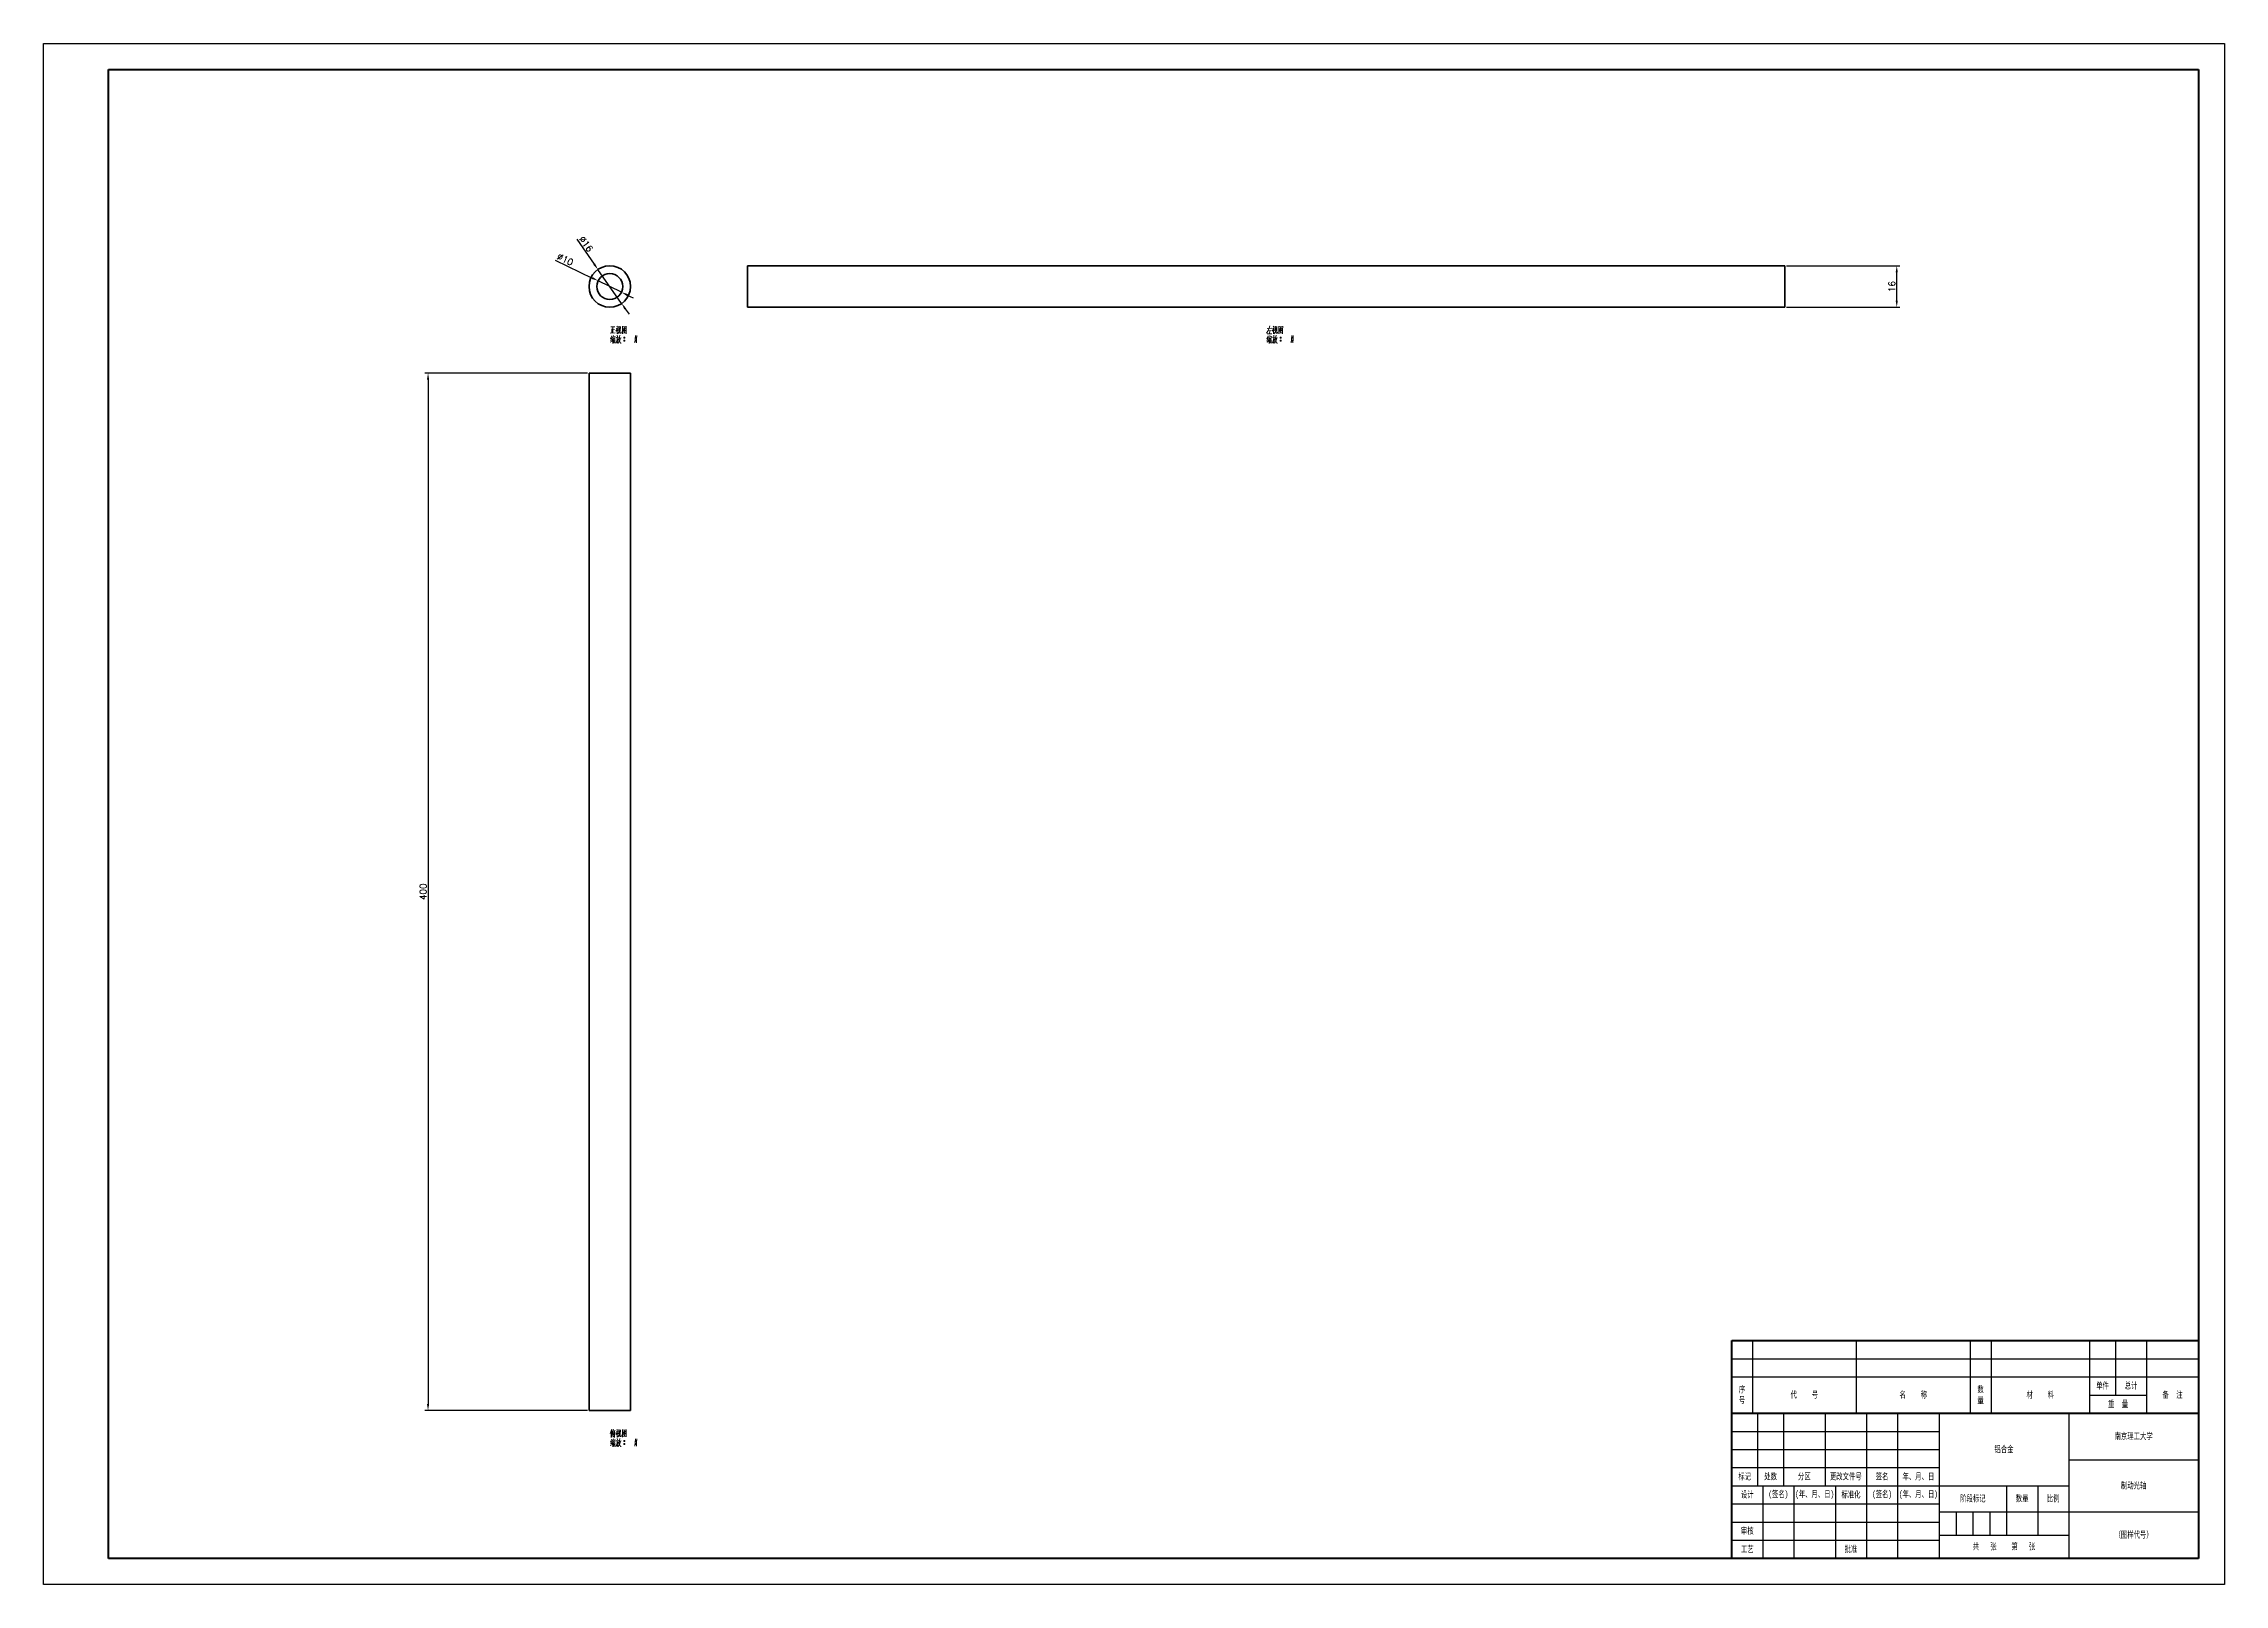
# Model space of a CAD drawing. Header units: millimetres. Extents: x 1577 to 2418, y 546 to 1140.
import ezdxf

# ---------------------------------------------------------------- set-up
doc = ezdxf.new("R2010")
doc.units = ezdxf.units.MM
doc.header["$LTSCALE"] = 0.3
for name, color, linetype, lineweight in [('尺寸线', 3, 'Continuous', 25), ('粗实线', 7, 'Continuous', 50), ('细实线', 7, 'Continuous', 25), ('细文本', 7, 'Continuous', 25)]:
    doc.layers.add(name, color=color, linetype=linetype, lineweight=lineweight)
doc.styles.add('NUT Standard', font='simfang.ttf', dxfattribs={"width": 0.7, "height": 2.5})
doc.styles.get("Standard").update_dxf_attribs({"font": 'txt', "bigfont": 'gbcbig.shx'})
doc.dimstyles.new('ISO-25', dxfattribs={"dimtxt": 2.5, "dimasz": 2.5, "dimexe": 1.25, "dimexo": 0.625, "dimtad": 1, "dimtxsty": 'Standard', "dimcen": 2.5, "dimadec": 0, "dimazin": 0, "dimtfac": 1, "dimtmove": 0, "dimatfit": 3, "dimfxl": 1, "dimarcsym": 0})

# ---------------------------------------------------------------- blocks, each defined once
blk = doc.blocks.new('*D9')
at = {"layer": 'Defpoints', "color": 0, "transparency": 16777216}
for p in [(1787.56, 1013.3), (1725.47, 613.3), (1787.56, 613.3)]:
    blk.add_point(p, dxfattribs=at)
at = {"layer": '尺寸线', "color": 0, "lineweight": -2, "transparency": 16777216}
for p, q in [((1786.93, 1013.3), (1724.22, 1013.3)), ((1725.47, 1010.8), (1725.47, 615.8)), ((1786.93, 613.3), (1724.22, 613.3))]:
    blk.add_line(p, q, dxfattribs=at)
at = {"layer": '尺寸线', "color": 0, "transparency": 16777216}
for points in [[(1725.05, 1010.8), (1725.89, 1010.8), (1725.47, 1013.3)], [(1725.05, 615.8), (1725.89, 615.8), (1725.47, 613.3)]]:
    blk.add_solid(points, dxfattribs=at)
at = {"layer": '尺寸线', "color": 0, "transparency": 16777216, "insert": (1723.59, 813.3), "char_height": 2.5, "attachment_point": 5, "rotation": 90}
blk.add_mtext('400', dxfattribs=at)
blk = doc.blocks.new('*D10')
at = {"layer": 'Defpoints', "color": 0, "transparency": 16777216}
for p in [(2248.68, 1054.66), (2291.87, 1054.66), (2248.68, 1038.66)]:
    blk.add_point(p, dxfattribs=at)
at = {"layer": '尺寸线', "color": 0, "lineweight": -2, "transparency": 16777216}
for p, q in [((2249.31, 1054.66), (2293.12, 1054.66)), ((2291.87, 1041.16), (2291.87, 1052.16)), ((2249.31, 1038.66), (2293.12, 1038.66))]:
    blk.add_line(p, q, dxfattribs=at)
at = {"layer": '尺寸线', "color": 0, "transparency": 16777216}
for points in [[(2291.46, 1052.16), (2292.29, 1052.16), (2291.87, 1054.66)], [(2291.46, 1041.16), (2292.29, 1041.16), (2291.87, 1038.66)]]:
    blk.add_solid(points, dxfattribs=at)
at = {"layer": '尺寸线', "color": 0, "transparency": 16777216, "insert": (2290, 1046.66), "char_height": 2.5, "attachment_point": 5, "rotation": 90}
blk.add_mtext('16', dxfattribs=at)
blk = doc.blocks.new('*D11')
at = {"layer": 'Defpoints', "color": 0, "transparency": 16777216}
for p in [(1791.06, 1048.85), (1800.05, 1044.47)]:
    blk.add_point(p, dxfattribs=at)
at = {"layer": '尺寸线', "color": 0, "lineweight": -2, "transparency": 16777216}
for p, q in [((1774.56, 1056.88), (1788.81, 1049.94)), ((1800.05, 1044.47), (1791.06, 1048.85)), ((1802.3, 1043.38), (1804.55, 1042.28))]:
    blk.add_line(p, q, dxfattribs=at)
at = {"layer": '尺寸线', "color": 0, "transparency": 16777216}
for points in [[(1789, 1050.32), (1788.63, 1049.57), (1791.06, 1048.85)], [(1802.48, 1043.75), (1802.12, 1043), (1800.05, 1044.47)]]:
    blk.add_solid(points, dxfattribs=at)
at = {"layer": '尺寸线', "color": 0, "transparency": 16777216, "insert": (1778.38, 1057.11), "char_height": 2.5, "attachment_point": 5, "rotation": 334.04201}
blk.add_mtext('∅10', dxfattribs=at)
blk = doc.blocks.new('*D12')
at = {"layer": 'Defpoints', "color": 0, "transparency": 16777216}
for p in [(1790.99, 1053.23), (1800.13, 1040.09)]:
    blk.add_point(p, dxfattribs=at)
at = {"layer": '尺寸线', "color": 0, "lineweight": -2, "transparency": 16777216}
for p, q in [((1782.86, 1064.9), (1789.56, 1055.28)), ((1800.13, 1040.09), (1790.99, 1053.23)), ((1801.55, 1038.04), (1802.98, 1035.99))]:
    blk.add_line(p, q, dxfattribs=at)
at = {"layer": '尺寸线', "color": 0, "transparency": 16777216}
for points in [[(1789.9, 1055.52), (1789.22, 1055.04), (1790.99, 1053.23)], [(1801.9, 1038.28), (1801.21, 1037.8), (1800.13, 1040.09)]]:
    blk.add_solid(points, dxfattribs=at)
at = {"layer": '尺寸线', "color": 0, "transparency": 16777216, "insert": (1786.43, 1063.07), "char_height": 2.5, "attachment_point": 5, "rotation": 304.83014}
blk.add_mtext('∅16', dxfattribs=at)

msp = doc.modelspace()

# ---------------------------------------------------------------- linework, layer by layer
at = {"color": 7, "lineweight": 35}
for p, q in [((1848.683, 1046.661), (1848.683, 1054.661)), ((1848.683, 1054.661), (2248.683, 1054.661)), ((2248.683, 1046.661), (2248.683, 1054.661)), ((1848.683, 1038.661), (1848.683, 1046.661)), ((2248.683, 1038.661), (2248.683, 1046.661)), ((1848.683, 1038.661), (2248.683, 1038.661)), ((1787.558, 1013.302), (1787.558, 613.302)), ((1787.558, 1013.302), (1803.558, 1013.302)), ((1803.558, 1013.302), (1803.558, 613.302)), ((1787.558, 613.302), (1803.558, 613.302))]:
    msp.add_line(p, q, dxfattribs=at)
msp.add_line((2408.22, 640.299), (2408.22, 556.299))
at = {"color": 7, "lineweight": 13}
for points in [[(1795.733, 1028.686), (1797.693, 1028.791)], [(1796.223, 1026.621), (1795.803, 1026.481)], [(1796.293, 1027.636), (1795.838, 1026.551)], [(1795.873, 1025.851), (1796.398, 1026.026)], [(1796.363, 1026.866), (1795.908, 1025.851)], [(1796.013, 1031.101), (1797.518, 1031.171)], [(1796.293, 1030.296), (1796.293, 1028.721)], [(1796.678, 1026.341), (1796.363, 1025.851)], [(1796.608, 1027.321), (1796.503, 1026.761)], [(1796.608, 1027.181), (1797.658, 1027.321)], [(1796.853, 1026.901), (1796.678, 1026.341)], [(1796.713, 1026.411), (1796.713, 1024.696)], [(1796.783, 1031.101), (1796.783, 1029.946), (1796.783, 1028.756)], [(1796.783, 1029.981), (1797.413, 1030.051)], [(1796.923, 1026.621), (1797.623, 1026.726)], [(1796.993, 1027.811), (1797.168, 1027.426)], [(1796.993, 1026.201), (1797.028, 1024.801)], [(1796.993, 1026.096), (1797.518, 1026.166)], [(1797.238, 1026.656), (1797.168, 1026.096)], [(1797.553, 1026.271), (1797.483, 1024.871)], [(1797.693, 1027.426), (1797.553, 1026.971)], [(1798.603, 1030.716), (1798.428, 1030.226), (1797.938, 1029.491)], [(1798.463, 1027.041), (1798.358, 1026.131), (1798.253, 1025.711), (1797.938, 1024.836)], [(1797.973, 1030.506), (1798.533, 1030.576)], [(1797.973, 1026.971), (1799.023, 1027.111)], [(1798.253, 1031.381), (1798.533, 1030.961)], [(1798.778, 1026.551), (1798.673, 1025.711), (1798.533, 1024.871), (1798.323, 1025.151)], [(1798.393, 1026.376), (1798.778, 1026.446)], [(1798.428, 1030.226), (1798.428, 1028.441)], [(1798.428, 1030.051), (1798.743, 1029.736)], [(1798.463, 1027.881), (1798.568, 1027.321)], [(1798.533, 1028.441), (1798.813, 1028.721)], [(1798.813, 1028.721), (1799.058, 1029.071)], [(1799.163, 1026.551), (1798.988, 1025.991)], [(1799.023, 1031.346), (1799.023, 1029.666)], [(1799.688, 1031.171), (1799.023, 1031.101)], [(1799.233, 1029.701), (1799.058, 1029.071)], [(1799.093, 1026.306), (1799.653, 1024.871)], [(1799.303, 1027.181), (1799.163, 1026.551)], [(1799.338, 1030.751), (1799.233, 1029.701)], [(1799.233, 1026.796), (1799.933, 1026.936)], [(1799.373, 1027.916), (1799.303, 1027.181)], [(1799.373, 1028.721), (1799.373, 1029.806)], [(1799.513, 1028.616), (1799.373, 1028.721)], [(1799.653, 1026.866), (1799.443, 1025.921)], [(1799.933, 1028.616), (1799.513, 1028.616)], [(1799.618, 1029.596), (1799.688, 1031.276)], [(1799.933, 1029.246), (1799.933, 1028.616)], [(1800.458, 1031.381), (1800.458, 1029.911), (1800.458, 1028.406)], [(1800.458, 1031.346), (1800.458, 1029.946), (1800.458, 1028.546)], [(1801.928, 1031.206), (1800.458, 1031.066)], [(1800.458, 1028.651), (1801.823, 1028.756)], [(1800.528, 1029.456), (1801.018, 1029.876)], [(1801.228, 1030.926), (1800.668, 1030.121)], [(1800.983, 1030.366), (1801.683, 1029.631)], [(1800.983, 1029.281), (1801.333, 1028.896)], [(1800.983, 1027.006), (1801.368, 1027.006)], [(1801.018, 1030.576), (1801.473, 1030.646)], [(1801.018, 1029.876), (1801.228, 1030.156)], [(1801.018, 1027.111), (1801.333, 1027.111)], [(1801.018, 1026.866), (1801.333, 1026.866)], [(1801.088, 1029.666), (1801.333, 1029.386)], [(1801.228, 1030.156), (1801.578, 1030.786)], [(1801.683, 1029.631), (1801.858, 1029.666)], [(1801.893, 1028.476), (1801.893, 1028.581), (1801.823, 1028.756)], [(1801.893, 1028.581), (1801.893, 1029.946), (1801.928, 1031.346)], [(1805.428, 1027.741), (1805.323, 1026.341), (1805.218, 1024.941)], [(1805.428, 1027.006), (1805.813, 1027.006)], [(1805.463, 1027.111), (1805.778, 1027.111)], [(1805.463, 1026.866), (1805.778, 1026.866)], [(1806.023, 1027.741), (1805.918, 1026.341), (1805.813, 1024.941)], [(2049.383, 1029.491), (2048.823, 1028.616)], [(2049.348, 1026.621), (2048.928, 1026.481)], [(2049.418, 1027.636), (2048.963, 1026.551)], [(2048.998, 1025.851), (2049.523, 1026.026)], [(2049.033, 1030.471), (2050.853, 1030.611)], [(2049.488, 1026.866), (2049.033, 1025.851)], [(2049.138, 1028.371), (2050.853, 1028.476)], [(2049.838, 1030.541), (2049.383, 1029.491)], [(2049.803, 1026.341), (2049.488, 1025.851)], [(2049.523, 1029.561), (2050.608, 1029.666)], [(2049.733, 1027.321), (2049.628, 1026.761)], [(2049.733, 1027.181), (2050.783, 1027.321)], [(2049.978, 1026.901), (2049.803, 1026.341)], [(2050.048, 1031.486), (2049.838, 1030.541)], [(2049.838, 1026.411), (2049.838, 1024.696)], [(2050.048, 1029.596), (2050.013, 1028.406)], [(2050.048, 1026.621), (2050.748, 1026.726)], [(2050.118, 1027.811), (2050.293, 1027.426)], [(2050.118, 1026.201), (2050.153, 1024.801)], [(2050.118, 1026.096), (2050.643, 1026.166)], [(2050.363, 1026.656), (2050.293, 1026.096)], [(2050.678, 1026.271), (2050.608, 1024.871)], [(2050.818, 1027.426), (2050.678, 1026.971)], [(2051.728, 1030.716), (2051.553, 1030.226), (2051.063, 1029.491)], [(2051.588, 1027.041), (2051.483, 1026.131), (2051.378, 1025.711), (2051.063, 1024.836)], [(2051.098, 1030.506), (2051.658, 1030.576)], [(2051.098, 1026.971), (2052.148, 1027.111)], [(2051.378, 1031.381), (2051.658, 1030.961)], [(2051.903, 1026.551), (2051.798, 1025.711), (2051.658, 1024.871), (2051.448, 1025.151)], [(2051.518, 1026.376), (2051.903, 1026.446)], [(2051.553, 1030.226), (2051.553, 1028.441)], [(2051.553, 1030.051), (2051.868, 1029.736)], [(2051.588, 1027.881), (2051.693, 1027.321)], [(2051.658, 1028.441), (2051.938, 1028.721)], [(2051.938, 1028.721), (2052.183, 1029.071)], [(2052.288, 1026.551), (2052.113, 1025.991)], [(2052.148, 1031.346), (2052.148, 1029.666)], [(2052.813, 1031.171), (2052.148, 1031.101)], [(2052.358, 1029.701), (2052.183, 1029.071)], [(2052.218, 1026.306), (2052.778, 1024.871)], [(2052.428, 1027.181), (2052.288, 1026.551)], [(2052.463, 1030.751), (2052.358, 1029.701)], [(2052.358, 1026.796), (2053.058, 1026.936)], [(2052.498, 1027.916), (2052.428, 1027.181)], [(2052.498, 1028.721), (2052.498, 1029.806)], [(2052.638, 1028.616), (2052.498, 1028.721)], [(2052.778, 1026.866), (2052.568, 1025.921)], [(2053.058, 1028.616), (2052.638, 1028.616)], [(2052.743, 1029.596), (2052.813, 1031.276)], [(2053.058, 1029.246), (2053.058, 1028.616)], [(2053.583, 1031.381), (2053.583, 1029.911), (2053.583, 1028.406)], [(2053.583, 1031.346), (2053.583, 1029.946), (2053.583, 1028.546)], [(2055.053, 1031.206), (2053.583, 1031.066)], [(2053.583, 1028.651), (2054.948, 1028.756)], [(2053.653, 1029.456), (2054.143, 1029.876)], [(2054.353, 1030.926), (2053.793, 1030.121)], [(2054.108, 1030.366), (2054.808, 1029.631)], [(2054.108, 1029.281), (2054.458, 1028.896)], [(2054.108, 1027.006), (2054.493, 1027.006)], [(2054.143, 1030.576), (2054.598, 1030.646)], [(2054.143, 1029.876), (2054.353, 1030.156)], [(2054.143, 1027.111), (2054.458, 1027.111)], [(2054.143, 1026.866), (2054.458, 1026.866)], [(2054.213, 1029.666), (2054.458, 1029.386)], [(2054.353, 1030.156), (2054.703, 1030.786)], [(2054.808, 1029.631), (2054.983, 1029.666)], [(2055.018, 1028.476), (2055.018, 1028.581), (2054.948, 1028.756)], [(2055.018, 1028.581), (2055.018, 1029.946), (2055.053, 1031.346)], [(2058.553, 1027.741), (2058.448, 1026.341), (2058.343, 1024.941)], [(2058.553, 1027.006), (2058.938, 1027.006)], [(2058.588, 1027.111), (2058.903, 1027.111)], [(2058.588, 1026.866), (2058.903, 1026.866)], [(2059.148, 1027.741), (2059.043, 1026.341), (2058.938, 1024.941)], [(1795.768, 1025.186), (1796.468, 1025.571)], [(1797.028, 1025.536), (1797.413, 1025.606)], [(1797.483, 1025.046), (1797.063, 1024.976)], [(1799.163, 1025.291), (1798.778, 1024.766)], [(1799.443, 1025.921), (1799.163, 1025.291)], [(1799.653, 1024.871), (1799.968, 1024.871)], [(1800.983, 1025.746), (1801.368, 1025.746)], [(1801.018, 1025.851), (1801.333, 1025.851)], [(1801.018, 1025.606), (1801.333, 1025.606)], [(1805.428, 1025.746), (1805.813, 1025.746)], [(1805.463, 1025.851), (1805.778, 1025.851)], [(1805.463, 1025.606), (1805.778, 1025.606)], [(2048.893, 1025.186), (2049.593, 1025.571)], [(2050.153, 1025.536), (2050.538, 1025.606)], [(2050.608, 1025.046), (2050.188, 1024.976)], [(2052.288, 1025.291), (2051.903, 1024.766)], [(2052.568, 1025.921), (2052.288, 1025.291)], [(2052.778, 1024.871), (2053.093, 1024.871)], [(2054.108, 1025.746), (2054.493, 1025.746)], [(2054.143, 1025.851), (2054.458, 1025.851)], [(2054.143, 1025.606), (2054.458, 1025.606)], [(2058.553, 1025.746), (2058.938, 1025.746)], [(2058.588, 1025.851), (2058.903, 1025.851)], [(2058.588, 1025.606), (2058.903, 1025.606)], [(1796.363, 606.127), (1795.663, 604.517)], [(1796.538, 605.637), (1796.503, 604.342)], [(1796.538, 605.392), (1797.658, 605.567)], [(1796.923, 606.092), (1797.133, 605.602)], [(1798.253, 606.022), (1798.533, 605.602)], [(1799.023, 605.987), (1799.023, 604.307)], [(1799.688, 605.812), (1799.023, 605.742)], [(1799.618, 604.237), (1799.688, 605.917)], [(1800.458, 606.022), (1800.458, 604.552), (1800.458, 603.047)], [(1800.458, 605.987), (1800.458, 604.587), (1800.458, 603.187)], [(1801.928, 605.847), (1800.458, 605.707)], [(1801.228, 605.567), (1800.668, 604.762)], [(1801.893, 603.222), (1801.893, 604.587), (1801.928, 605.987)], [(1795.768, 599.827), (1796.468, 600.212)], [(1796.223, 601.262), (1795.803, 601.122)], [(1796.293, 602.277), (1795.838, 601.192)], [(1795.873, 600.492), (1796.398, 600.667)], [(1796.363, 601.507), (1795.908, 600.492)], [(1796.118, 605.462), (1796.118, 604.237), (1796.118, 602.977)], [(1796.398, 603.712), (1796.223, 603.082)], [(1796.678, 600.982), (1796.363, 600.492)], [(1796.503, 604.342), (1796.398, 603.712)], [(1796.608, 601.962), (1796.503, 601.402)], [(1796.818, 604.762), (1796.573, 604.307)], [(1796.608, 601.822), (1797.658, 601.962)], [(1796.853, 601.542), (1796.678, 600.982)], [(1796.713, 601.052), (1796.713, 599.337)], [(1796.923, 605.287), (1796.818, 604.762)], [(1796.818, 604.762), (1796.818, 603.012)], [(1796.923, 604.587), (1797.728, 604.727)], [(1796.923, 601.262), (1797.623, 601.367)], [(1796.993, 604.342), (1797.133, 603.922)], [(1796.993, 602.452), (1797.168, 602.067)], [(1796.993, 600.842), (1797.028, 599.442)], [(1796.993, 600.737), (1797.518, 600.807)], [(1797.028, 600.177), (1797.413, 600.247)], [(1797.483, 599.687), (1797.063, 599.617)], [(1797.378, 602.977), (1797.098, 603.432)], [(1797.238, 601.297), (1797.168, 600.737)], [(1797.378, 605.392), (1797.378, 604.202), (1797.378, 602.977)], [(1797.553, 600.912), (1797.483, 599.512)], [(1797.693, 602.067), (1797.553, 601.612)], [(1798.603, 605.357), (1798.428, 604.867), (1797.938, 604.132)], [(1798.463, 601.682), (1798.358, 600.772), (1798.253, 600.352), (1797.938, 599.477)], [(1797.973, 605.147), (1798.533, 605.217)], [(1797.973, 601.612), (1799.023, 601.752)], [(1798.778, 601.192), (1798.673, 600.352), (1798.533, 599.512), (1798.323, 599.792)], [(1798.393, 601.017), (1798.778, 601.087)], [(1798.428, 604.867), (1798.428, 603.082)], [(1798.428, 604.692), (1798.743, 604.377)], [(1798.463, 602.522), (1798.568, 601.962)], [(1798.533, 603.082), (1798.813, 603.362)], [(1799.163, 599.932), (1798.778, 599.407)], [(1798.813, 603.362), (1799.058, 603.712)], [(1799.163, 601.192), (1798.988, 600.632)], [(1799.233, 604.342), (1799.058, 603.712)], [(1799.093, 600.947), (1799.653, 599.512)], [(1799.303, 601.822), (1799.163, 601.192)], [(1799.443, 600.562), (1799.163, 599.932)], [(1799.338, 605.392), (1799.233, 604.342)], [(1799.233, 601.437), (1799.933, 601.577)], [(1799.373, 602.557), (1799.303, 601.822)], [(1799.373, 603.362), (1799.373, 604.447)], [(1799.513, 603.257), (1799.373, 603.362)], [(1799.653, 601.507), (1799.443, 600.562)], [(1799.933, 603.257), (1799.513, 603.257)], [(1799.653, 599.512), (1799.968, 599.512)], [(1799.933, 603.887), (1799.933, 603.257)], [(1800.458, 603.292), (1801.823, 603.397)], [(1800.528, 604.097), (1801.018, 604.517)], [(1800.983, 605.007), (1801.683, 604.272)], [(1800.983, 603.922), (1801.333, 603.537)], [(1800.983, 601.647), (1801.368, 601.647)], [(1800.983, 600.387), (1801.368, 600.387)], [(1801.018, 605.217), (1801.473, 605.287)], [(1801.018, 604.517), (1801.228, 604.797)], [(1801.018, 601.752), (1801.333, 601.752)], [(1801.018, 601.507), (1801.333, 601.507)], [(1801.018, 600.492), (1801.333, 600.492)], [(1801.018, 600.247), (1801.333, 600.247)], [(1801.088, 604.307), (1801.333, 604.027)], [(1801.228, 604.797), (1801.578, 605.427)], [(1801.683, 604.272), (1801.858, 604.307)], [(1801.893, 603.117), (1801.893, 603.222), (1801.823, 603.397)], [(1805.428, 602.382), (1805.323, 600.982), (1805.218, 599.582)], [(1805.428, 601.647), (1805.813, 601.647)], [(1805.428, 600.387), (1805.813, 600.387)], [(1805.463, 601.752), (1805.778, 601.752)], [(1805.463, 601.507), (1805.778, 601.507)], [(1805.463, 600.492), (1805.778, 600.492)], [(1805.463, 600.247), (1805.778, 600.247)], [(1806.023, 602.382), (1805.918, 600.982), (1805.813, 599.582)]]:
    msp.add_lwpolyline(points, dxfattribs=at)
for points in [[(1801.088, 1026.796), (1801.263, 1026.796), (1801.368, 1026.901), (1801.368, 1027.076), (1801.263, 1027.181), (1801.088, 1027.181), (1800.983, 1027.076), (1800.983, 1026.901)], [(1805.533, 1026.796), (1805.708, 1026.796), (1805.813, 1026.901), (1805.813, 1027.076), (1805.708, 1027.181), (1805.533, 1027.181), (1805.428, 1027.076), (1805.428, 1026.901)], [(2054.213, 1026.796), (2054.388, 1026.796), (2054.493, 1026.901), (2054.493, 1027.076), (2054.388, 1027.181), (2054.213, 1027.181), (2054.108, 1027.076), (2054.108, 1026.901)], [(2058.658, 1026.796), (2058.833, 1026.796), (2058.938, 1026.901), (2058.938, 1027.076), (2058.833, 1027.181), (2058.658, 1027.181), (2058.553, 1027.076), (2058.553, 1026.901)], [(1801.088, 1025.536), (1801.263, 1025.536), (1801.368, 1025.641), (1801.368, 1025.816), (1801.263, 1025.921), (1801.088, 1025.921), (1800.983, 1025.816), (1800.983, 1025.641)], [(1805.533, 1025.536), (1805.708, 1025.536), (1805.813, 1025.641), (1805.813, 1025.816), (1805.708, 1025.921), (1805.533, 1025.921), (1805.428, 1025.816), (1805.428, 1025.641)], [(2054.213, 1025.536), (2054.388, 1025.536), (2054.493, 1025.641), (2054.493, 1025.816), (2054.388, 1025.921), (2054.213, 1025.921), (2054.108, 1025.816), (2054.108, 1025.641)], [(2058.658, 1025.536), (2058.833, 1025.536), (2058.938, 1025.641), (2058.938, 1025.816), (2058.833, 1025.921), (2058.658, 1025.921), (2058.553, 1025.816), (2058.553, 1025.641)], [(1801.088, 601.437), (1801.263, 601.437), (1801.368, 601.542), (1801.368, 601.717), (1801.263, 601.822), (1801.088, 601.822), (1800.983, 601.717), (1800.983, 601.542)], [(1801.088, 600.177), (1801.263, 600.177), (1801.368, 600.282), (1801.368, 600.457), (1801.263, 600.562), (1801.088, 600.562), (1800.983, 600.457), (1800.983, 600.282)], [(1805.533, 601.437), (1805.708, 601.437), (1805.813, 601.542), (1805.813, 601.717), (1805.708, 601.822), (1805.533, 601.822), (1805.428, 601.717), (1805.428, 601.542)], [(1805.533, 600.177), (1805.708, 600.177), (1805.813, 600.282), (1805.813, 600.457), (1805.708, 600.562), (1805.533, 600.562), (1805.428, 600.457), (1805.428, 600.282)]]:
    msp.add_lwpolyline(points, close=True, dxfattribs=at)
at = {"color": 7, "lineweight": 35}
for radius in [8, 5]:
    msp.add_circle((1795.558, 1046.661), radius, dxfattribs=at)
at = {"layer": '粗实线'}
for p, q in [((1602.22, 556.299), (1602.22, 1130.299)), ((1602.22, 1130.299), (2408.22, 1130.299)), ((2408.22, 1130.299), (2408.22, 556.299)), ((2228.22, 640.299), (2408.22, 640.299)), ((2228.22, 556.299), (2228.22, 640.299)), ((2228.22, 612.299), (2408.22, 612.299)), ((2408.22, 556.299), (1602.22, 556.299))]:
    msp.add_line(p, q, dxfattribs=at)
at = {"layer": '细实线'}
for p, q in [((1577.22, 1140.299), (2418.22, 1140.299)), ((1577.22, 546.299), (1577.22, 1140.299)), ((2418.22, 1140.299), (2418.22, 546.299)), ((2236.22, 640.299), (2236.22, 612.299)), ((2276.22, 640.299), (2276.22, 612.299)), ((2320.22, 640.299), (2320.22, 612.299)), ((2328.22, 640.299), (2328.22, 612.299)), ((2366.22, 640.299), (2366.22, 612.299)), ((2376.22, 640.299), (2376.22, 619.299)), ((2388.22, 640.299), (2388.22, 612.299)), ((2228.22, 633.299), (2408.22, 633.299)), ((2228.22, 626.299), (2408.22, 626.299)), ((2366.22, 619.299), (2388.22, 619.299)), ((2238.22, 612.299), (2238.22, 584.299)), ((2248.22, 612.299), (2248.22, 584.299)), ((2264.22, 612.299), (2264.22, 584.299)), ((2280.22, 612.299), (2280.22, 584.299)), ((2292.22, 612.299), (2292.22, 584.299)), ((2308.22, 612.299), (2308.22, 556.299)), ((2358.22, 612.299), (2358.22, 556.299)), ((2228.22, 605.299), (2308.22, 605.299)), ((2228.22, 598.299), (2308.22, 598.299)), ((2228.22, 591.299), (2308.22, 591.299)), ((2358.22, 594.299), (2408.22, 594.299)), ((2228.22, 584.299), (2358.22, 584.299)), ((2240.22, 584.299), (2240.22, 556.299)), ((2252.22, 584.299), (2252.22, 556.299)), ((2268.22, 584.299), (2268.22, 556.299)), ((2280.22, 584.299), (2280.22, 556.299)), ((2292.22, 584.299), (2292.22, 556.299)), ((2334.22, 584.299), (2334.22, 565.299)), ((2346.22, 584.299), (2346.22, 565.299)), ((2228.22, 577.299), (2308.22, 577.299)), ((2308.22, 574.299), (2408.22, 574.299)), ((2314.72, 574.299), (2314.72, 565.299)), ((2321.22, 574.299), (2321.22, 565.299)), ((2327.72, 574.299), (2327.72, 565.299)), ((2228.22, 570.299), (2308.22, 570.299)), ((2308.22, 565.299), (2358.22, 565.299)), ((2228.22, 563.299), (2308.22, 563.299)), ((2418.22, 546.299), (1577.22, 546.299))]:
    msp.add_line(p, q, dxfattribs=at)

# ---------------------------------------------------------------- texts
at = {"layer": '粗实线', "char_height": 2.5, "width": 12, "attachment_point": 5, "style": 'NUT Standard'}
for s, insert in [('工艺', (2234.22, 559.799)), ('批准', (2274.22, 559.799))]:
    msp.add_mtext(s, dxfattribs=dict(at, insert=insert))
at = {"layer": '细文本', "char_height": 2.5, "attachment_point": 5, "style": 'NUT Standard'}
for s, insert, width in [('序\\P号', (2232.22, 619.299), 8), ('数\\P量', (2324.22, 619.299), 8), ('单件', (2371.22, 622.799), 10), ('总计', (2382.22, 622.799), 12), ('代    号', (2256.22, 619.299), 40), ('名    称', (2298.22, 619.299), 44), ('材    料', (2347.22, 619.299), 38), ('重  量', (2377.22, 615.799), 22), ('备  注', (2398.22, 619.299), 20), ('铝合金', (2333.22, 598.299), 50), ('南京理工大学', (2383.22, 603.299), 50), ('标记', (2233.22, 587.799), 10), ('处数', (2243.22, 587.799), 10), ('分区', (2256.22, 587.799), 16), ('更改文件号', (2272.22, 587.799), 16), ('签名', (2286.22, 587.799), 12), ('年、月、日', (2300.22, 587.799), 16), ('设计', (2234.22, 580.799), 12), ('(签名)', (2246.22, 580.799), 12), ('(年、月、日)', (2260.22, 580.799), 16), ('标准化', (2274.22, 580.799), 12), ('(签名)', (2286.22, 580.799), 12), ('(年、月、日)', (2300.22, 580.799), 16), ('阶段标记', (2321.22, 579.299), 26), ('数量', (2340.22, 579.299), 12), ('比例', (2352.22, 579.299), 12), ('制动光轴', (2383.22, 584.299), 50), ('审核', (2234.22, 566.799), 12), ('（图样代号）', (2383.22, 565.299), 50), ('共   张    第   张', (2333.22, 560.799), 50)]:
    msp.add_mtext(s, dxfattribs=dict(at, insert=insert, width=width))

# ---------------------------------------------------------------- dimensions: what is measured, and where the dimension line sits
at = {"layer": '尺寸线'}
for p1, p2, picture, middle in [((1800.053, 1044.472), (1791.062, 1048.849), '*D11', (1777.559, 1055.423)), ((1800.127, 1040.094), (1790.989, 1053.227), '*D12', (1784.887, 1061.996))]:
    dim = msp.add_diameter_dim_2p(p1=p1, p2=p2, dimstyle='ISO-25', dxfattribs=at)
    dim.commit()
    dim.dimension.update_dxf_attribs({"geometry": picture, "text_midpoint": middle, "dimtype": 163})
for base, p1, p2, picture, middle in [((2291.875, 1054.661), (2248.683, 1038.661), (2248.683, 1054.661), '*D10', (2290, 1046.661)), ((1725.47, 613.302), (1787.558, 1013.302), (1787.558, 613.302), '*D9', (1723.595, 813.302))]:
    dim = msp.add_linear_dim(base=base, p1=p1, p2=p2, angle=90, dimstyle='ISO-25', dxfattribs=at)
    dim.commit()
    dim.dimension.update_dxf_attribs({"geometry": picture, "text_midpoint": middle})

doc.saveas('drawing.dxf')
